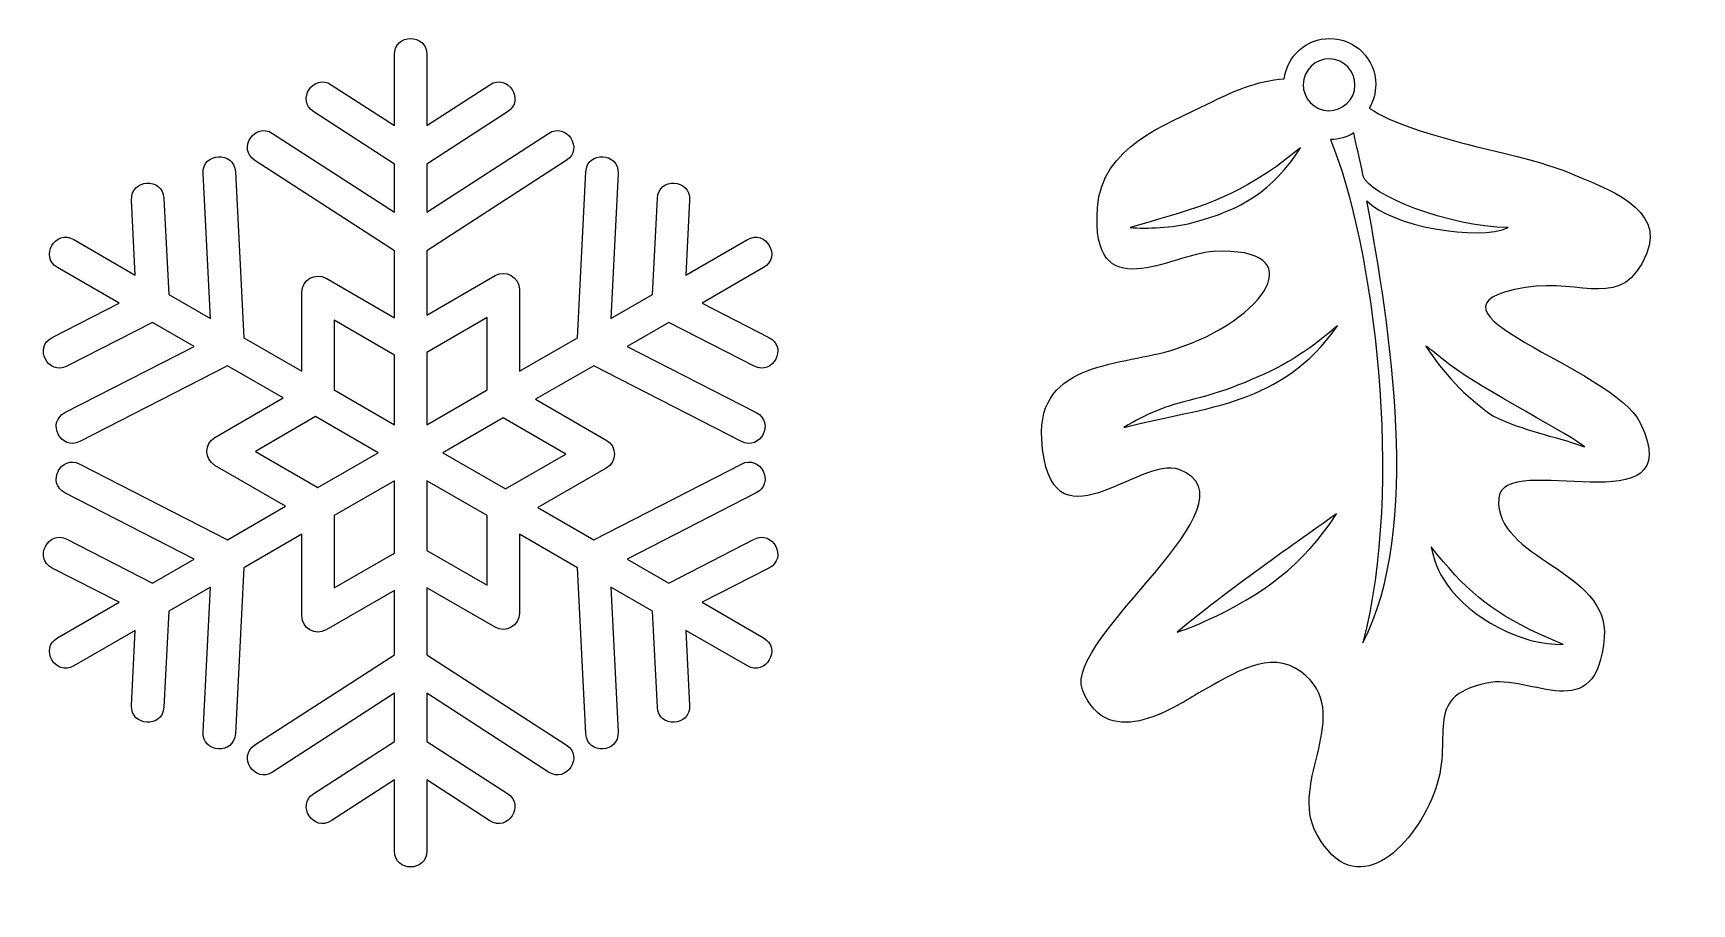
# Model space of a CAD drawing. Header units: centimetres. Extents: x 2 to 128, y -104 to 2.
# Drawn here: x 28.8 to 48.82, y -88.77 to -78.26 of the extents above; entities that cross this region are included whole.
import ezdxf

# ---------------------------------------------------------------- set-up
doc = ezdxf.new("R2010")
doc.units = ezdxf.units.CM
doc.header["$MEASUREMENT"] = 0
doc.layers.add('layer 1', color=7, linetype='Continuous')

msp = doc.modelspace()

# ---------------------------------------------------------------- linework, layer by layer
at = {"layer": 'layer 1', "color": 250}
for points, knots in [([(32.04067, -84.31019), (32.04067, -84.31019), (32.04065, -85.29579), (32.04065, -85.29579), (32.04065, -85.29579), (32.04071, -85.44719), (32.20524, -85.53916), (32.33359, -85.46493), (32.33359, -85.46493), (32.33359, -85.46493), (33.1589, -84.98848), (33.1589, -84.98848), (33.1589, -84.98848), (33.1589, -84.98848), (33.15891, -85.76528), (33.15891, -85.76528), (33.15891, -85.76528), (33.15891, -85.76528), (31.47564, -86.85331), (31.47564, -86.85331), (31.47564, -86.85331), (31.25964, -86.99276), (31.47084, -87.32091), (31.68765, -87.18138), (31.68765, -87.18138), (31.68765, -87.18138), (33.1589, -86.23037), (33.1589, -86.23037), (33.1589, -86.23037), (33.1589, -86.23037), (33.15887, -86.81094), (33.15887, -86.81094), (33.15887, -86.81094), (33.15887, -86.81094), (32.18464, -87.44069), (32.18464, -87.44069), (32.18464, -87.44069), (31.96843, -87.58049), (32.18093, -87.90781), (32.39668, -87.76876), (32.39668, -87.76876), (32.39668, -87.76876), (33.15888, -87.27606), (33.15888, -87.27606), (33.15888, -87.27606), (33.15888, -87.27606), (33.15889, -88.13372), (33.15889, -88.13372), (33.15889, -88.13372), (33.15888, -88.39055), (33.54949, -88.39048), (33.54949, -88.13373), (33.54949, -88.13373), (33.54949, -88.13373), (33.54951, -87.27604), (33.54951, -87.27604), (33.54951, -87.27604), (33.54951, -87.27604), (34.31168, -87.76876), (34.31168, -87.76876), (34.31168, -87.76876), (34.52858, -87.90845), (34.73966, -87.58001), (34.52372, -87.44071), (34.52372, -87.44071), (34.52372, -87.44071), (33.5495, -86.81095), (33.5495, -86.81095), (33.5495, -86.81095), (33.5495, -86.81095), (33.54949, -86.23038), (33.54949, -86.23038), (33.54949, -86.23038), (33.54949, -86.23038), (35.02057, -87.18138), (35.02057, -87.18138), (35.02057, -87.18138), (35.23744, -87.32107), (35.44861, -86.99266), (35.23271, -86.85331), (35.23271, -86.85331), (35.23271, -86.85331), (33.54952, -85.76521), (33.54952, -85.76521), (33.54952, -85.76521), (33.54952, -85.76521), (33.54948, -84.95577), (33.54948, -84.95577), (33.54948, -84.95577), (33.54948, -84.95577), (34.37471, -85.43221), (34.37471, -85.43221), (34.37471, -85.43221), (34.50385, -85.50695), (34.66765, -85.41312), (34.66764, -85.26308), (34.66764, -85.26308), (34.66764, -85.26308), (34.66767, -84.31013), (34.66767, -84.31013), (34.66767, -84.31013), (34.66767, -84.31013), (35.3687, -84.71491), (35.3687, -84.71491), (35.3687, -84.71491), (35.3687, -84.71491), (35.46933, -86.71669), (35.46933, -86.71669), (35.46933, -86.71669), (35.48245, -86.97781), (35.87216, -86.9531), (35.85943, -86.6971), (35.85943, -86.6971), (35.85943, -86.6971), (35.77149, -84.94748), (35.77149, -84.94748), (35.77149, -84.94748), (35.77149, -84.94748), (36.2743, -85.23777), (36.2743, -85.23777), (36.2743, -85.23777), (36.2743, -85.23777), (36.33257, -86.39639), (36.33257, -86.39639), (36.33257, -86.39639), (36.3456, -86.65724), (36.73526, -86.63299), (36.7227, -86.37675), (36.7227, -86.37675), (36.7227, -86.37675), (36.67709, -85.47034), (36.67709, -85.47034), (36.67709, -85.47034), (36.67709, -85.47034), (37.41985, -85.89911), (37.41985, -85.89911), (37.41985, -85.89911), (37.64125, -86.0275), (37.83857, -85.68984), (37.61512, -85.56093), (37.61512, -85.56093), (37.61512, -85.56093), (36.87239, -85.13205), (36.87239, -85.13205), (36.87239, -85.13205), (36.87239, -85.13205), (37.68012, -84.71832), (37.68012, -84.71832), (37.68012, -84.71832), (37.90943, -84.60089), (37.73015, -84.25349), (37.50204, -84.37069), (37.50204, -84.37069), (37.50204, -84.37069), (36.46963, -84.89949), (36.46963, -84.89949), (36.46963, -84.89949), (36.46963, -84.89949), (35.96682, -84.6092), (35.96682, -84.6092), (35.96682, -84.6092), (35.96682, -84.6092), (37.52596, -83.81063), (37.52596, -83.81063), (37.52596, -83.81063), (37.75539, -83.69316), (37.57569, -83.34566), (37.34794, -83.463), (37.34794, -83.463), (37.34794, -83.463), (35.564, -84.37663), (35.564, -84.37663), (35.564, -84.37663), (35.564, -84.37663), (34.89125, -83.98826), (34.89125, -83.98826), (34.89125, -83.98826), (34.89125, -83.98826), (35.71653, -83.5118), (35.71653, -83.5118), (35.71653, -83.5118), (35.8463, -83.43675), (35.84632, -83.24855), (35.71649, -83.17356), (35.71649, -83.17356), (35.71649, -83.17356), (34.86294, -82.68074), (34.86294, -82.68074), (34.86294, -82.68074), (34.86294, -82.68074), (35.56399, -82.27601), (35.56399, -82.27601), (35.56399, -82.27601), (35.56399, -82.27601), (37.34794, -83.18967), (37.34794, -83.18967), (37.34794, -83.18967), (37.57603, -83.30681), (37.7552, -82.95948), (37.52594, -82.84204), (37.52594, -82.84204), (37.52594, -82.84204), (35.96684, -82.04347), (35.96684, -82.04347), (35.96684, -82.04347), (35.96684, -82.04347), (36.46961, -81.75315), (36.46961, -81.75315), (36.46961, -81.75315), (36.46961, -81.75315), (37.50209, -82.28198), (37.50209, -82.28198), (37.50209, -82.28198), (37.73039, -82.39903), (37.90933, -82.05176), (37.68012, -81.93435), (37.68012, -81.93435), (37.68012, -81.93435), (36.8724, -81.5206), (36.8724, -81.5206), (36.8724, -81.5206), (36.8724, -81.5206), (37.61514, -81.09176), (37.61514, -81.09176), (37.61514, -81.09176), (37.83839, -80.96299), (37.64166, -80.62548), (37.41981, -80.75352), (37.41981, -80.75352), (37.41981, -80.75352), (36.67711, -81.18231), (36.67711, -81.18231), (36.67711, -81.18231), (36.67711, -81.18231), (36.72271, -80.27592), (36.72271, -80.27592), (36.72271, -80.27592), (36.73535, -80.02066), (36.34562, -79.99667), (36.33256, -80.2563), (36.33256, -80.2563), (36.33256, -80.2563), (36.27429, -81.41488), (36.27429, -81.41488), (36.27429, -81.41488), (36.27429, -81.41488), (35.77149, -81.70517), (35.77149, -81.70517), (35.77149, -81.70517), (35.77149, -81.70517), (35.85946, -79.95562), (35.85946, -79.95562), (35.85946, -79.95562), (35.87201, -79.69954), (35.48215, -79.67735), (35.46934, -79.93595), (35.46934, -79.93595), (35.46934, -79.93595), (35.3687, -81.93774), (35.3687, -81.93774), (35.3687, -81.93774), (35.3687, -81.93774), (34.6677, -82.34251), (34.6677, -82.34251), (34.6677, -82.34251), (34.6677, -82.34251), (34.66767, -81.35687), (34.66767, -81.35687), (34.66767, -81.35687), (34.66768, -81.20689), (34.50382, -81.11301), (34.37472, -81.18776), (34.37472, -81.18776), (34.37472, -81.18776), (33.5495, -81.66414), (33.5495, -81.66414), (33.5495, -81.66414), (33.5495, -81.66414), (33.54951, -80.88742), (33.54951, -80.88742), (33.54951, -80.88742), (33.54951, -80.88742), (35.23273, -79.79936), (35.23273, -79.79936), (35.23273, -79.79936), (35.44893, -79.65961), (35.23622, -79.33219), (35.02058, -79.4713), (35.02058, -79.4713), (35.02058, -79.4713), (33.54951, -80.42228), (33.54951, -80.42228), (33.54951, -80.42228), (33.54951, -80.42228), (33.54951, -79.8417), (33.54951, -79.8417), (33.54951, -79.8417), (33.54951, -79.8417), (34.52373, -79.21198), (34.52373, -79.21198), (34.52373, -79.21198), (34.74017, -79.07217), (34.52704, -78.74467), (34.31167, -78.88393), (34.31167, -78.88393), (34.31167, -78.88393), (33.5495, -79.37656), (33.5495, -79.37656), (33.5495, -79.37656), (33.5495, -79.37656), (33.54949, -78.51889), (33.54949, -78.51889), (33.54949, -78.51889), (33.54951, -78.26223), (33.1589, -78.26202), (33.15888, -78.51897), (33.15888, -78.51897), (33.15888, -78.51897), (33.1589, -79.37658), (33.1589, -79.37658), (33.1589, -79.37658), (33.1589, -79.37658), (32.39666, -78.88393), (32.39666, -78.88393), (32.39666, -78.88393), (32.18126, -78.74469), (31.96832, -79.07202), (32.18462, -79.21199), (32.18462, -79.21199), (32.18462, -79.21199), (33.15891, -79.84169), (33.15891, -79.84169), (33.15891, -79.84169), (33.15891, -79.84169), (33.15888, -80.42229), (33.15888, -80.42229), (33.15888, -80.42229), (33.15888, -80.42229), (31.68765, -79.47133), (31.68765, -79.47133), (31.68765, -79.47133), (31.47288, -79.33239), (31.25834, -79.65888), (31.47564, -79.79936), (31.47564, -79.79936), (31.47564, -79.79936), (33.15892, -80.88741), (33.15892, -80.88741), (33.15892, -80.88741), (33.15892, -80.88741), (33.1589, -81.69687), (33.1589, -81.69687), (33.1589, -81.69687), (33.1589, -81.69687), (32.33361, -81.2204), (32.33361, -81.2204), (32.33361, -81.2204), (32.20434, -81.14584), (32.04067, -81.23952), (32.04064, -81.38961), (32.04064, -81.38961), (32.04064, -81.38961), (32.04066, -82.34245), (32.04066, -82.34245), (32.04066, -82.34245), (32.04066, -82.34245), (31.33965, -81.93775), (31.33965, -81.93775), (31.33965, -81.93775), (31.33965, -81.93775), (31.23899, -79.93595), (31.23899, -79.93595), (31.23899, -79.93595), (31.22597, -79.67676), (30.8358, -79.70018), (30.84888, -79.95562), (30.84888, -79.95562), (30.84888, -79.95562), (30.93679, -81.70518), (30.93679, -81.70518), (30.93679, -81.70518), (30.93679, -81.70518), (30.43405, -81.41487), (30.43405, -81.41487), (30.43405, -81.41487), (30.43405, -81.41487), (30.37578, -80.25628), (30.37578, -80.25628), (30.37578, -80.25628), (30.36272, -79.99439), (29.97273, -80.02056), (29.9857, -80.2759), (29.9857, -80.2759), (29.9857, -80.2759), (30.03128, -81.1823), (30.03128, -81.1823), (30.03128, -81.1823), (30.03128, -81.1823), (29.2885, -80.7535), (29.2885, -80.7535), (29.2885, -80.7535), (29.0674, -80.62551), (28.86923, -80.96251), (29.09317, -81.09176), (29.09317, -81.09176), (29.09317, -81.09176), (29.83595, -81.52059), (29.83595, -81.52059), (29.83595, -81.52059), (29.83595, -81.52059), (29.02823, -81.93431), (29.02823, -81.93431), (29.02823, -81.93431), (28.79856, -82.05191), (28.97814, -82.39894), (29.20625, -82.28197), (29.20625, -82.28197), (29.20625, -82.28197), (30.23875, -81.75315), (30.23875, -81.75315), (30.23875, -81.75315), (30.23875, -81.75315), (30.74152, -82.04347), (30.74152, -82.04347), (30.74152, -82.04347), (30.74152, -82.04347), (29.18235, -82.84203), (29.18235, -82.84203), (29.18235, -82.84203), (28.95329, -82.95955), (29.13206, -83.30669), (29.36043, -83.18967), (29.36043, -83.18967), (29.36043, -83.18967), (31.14433, -82.27595), (31.14433, -82.27595), (31.14433, -82.27595), (31.14433, -82.27595), (31.81709, -82.66438), (31.81709, -82.66438), (31.81709, -82.66438), (31.81709, -82.66438), (30.99181, -83.14084), (30.99181, -83.14084), (30.99181, -83.14084), (30.86203, -83.21583), (30.86194, -83.40413), (30.99177, -83.47913), (30.99177, -83.47913), (30.99177, -83.47913), (31.84538, -83.9719), (31.84538, -83.9719), (31.84538, -83.9719), (31.84538, -83.9719), (31.14434, -84.37671), (31.14434, -84.37671), (31.14434, -84.37671), (31.14434, -84.37671), (29.36046, -83.463), (29.36046, -83.463), (29.36046, -83.463), (29.13252, -83.34559), (28.95302, -83.69325), (29.18237, -83.81062), (29.18237, -83.81062), (29.18237, -83.81062), (30.74151, -84.6092), (30.74151, -84.6092), (30.74151, -84.6092), (30.74151, -84.6092), (30.23873, -84.89952), (30.23873, -84.89952), (30.23873, -84.89952), (30.23873, -84.89952), (29.20625, -84.37068), (29.20625, -84.37068), (29.20625, -84.37068), (28.97887, -84.25362), (28.79819, -84.60035), (29.02819, -84.71831), (29.02819, -84.71831), (29.02819, -84.71831), (29.83597, -85.13207), (29.83597, -85.13207), (29.83597, -85.13207), (29.83597, -85.13207), (29.09317, -85.5609), (29.09317, -85.5609), (29.09317, -85.5609), (28.86934, -85.69001), (29.0672, -86.02718), (29.28845, -85.89913), (29.28845, -85.89913), (29.28845, -85.89913), (30.03127, -85.47031), (30.03127, -85.47031), (30.03127, -85.47031), (30.03127, -85.47031), (29.98569, -86.37675), (29.98569, -86.37675), (29.98569, -86.37675), (29.97273, -86.63258), (30.3626, -86.65759), (30.37578, -86.39636), (30.37578, -86.39636), (30.37578, -86.39636), (30.43403, -85.23776), (30.43403, -85.23776), (30.43403, -85.23776), (30.43403, -85.23776), (30.93681, -84.94747), (30.93681, -84.94747), (30.93681, -84.94747), (30.93681, -84.94747), (30.84888, -86.69708), (30.84888, -86.69708), (30.84888, -86.69708), (30.83579, -86.95281), (31.22581, -86.97803), (31.23895, -86.71668), (31.23895, -86.71668), (31.23895, -86.71668), (31.33965, -84.71489), (31.33965, -84.71489), (31.33965, -84.71489), (31.33965, -84.71489), (32.04067, -84.31019), (32.04067, -84.31019)], [0, 0, 0, 0, 0.0075188, 0.0075188, 0.0075188, 0.0075188, 0.01503759, 0.01503759, 0.01503759, 0.01503759, 0.02255639, 0.02255639, 0.02255639, 0.02255639, 0.03007519, 0.03007519, 0.03007519, 0.03007519, 0.03759398, 0.03759398, 0.03759398, 0.03759398, 0.04511278, 0.04511278, 0.04511278, 0.04511278, 0.05263158, 0.05263158, 0.05263158, 0.05263158, 0.06015038, 0.06015038, 0.06015038, 0.06015038, 0.06766917, 0.06766917, 0.06766917, 0.06766917, 0.07518797, 0.07518797, 0.07518797, 0.07518797, 0.08270677, 0.08270677, 0.08270677, 0.08270677, 0.09022556, 0.09022556, 0.09022556, 0.09022556, 0.09774436, 0.09774436, 0.09774436, 0.09774436, 0.10526316, 0.10526316, 0.10526316, 0.10526316, 0.11278195, 0.11278195, 0.11278195, 0.11278195, 0.12030075, 0.12030075, 0.12030075, 0.12030075, 0.12781955, 0.12781955, 0.12781955, 0.12781955, 0.13533835, 0.13533835, 0.13533835, 0.13533835, 0.14285714, 0.14285714, 0.14285714, 0.14285714, 0.15037594, 0.15037594, 0.15037594, 0.15037594, 0.15789474, 0.15789474, 0.15789474, 0.15789474, 0.16541353, 0.16541353, 0.16541353, 0.16541353, 0.17293233, 0.17293233, 0.17293233, 0.17293233, 0.18045113, 0.18045113, 0.18045113, 0.18045113, 0.18796992, 0.18796992, 0.18796992, 0.18796992, 0.19548872, 0.19548872, 0.19548872, 0.19548872, 0.20300752, 0.20300752, 0.20300752, 0.20300752, 0.21052632, 0.21052632, 0.21052632, 0.21052632, 0.21804511, 0.21804511, 0.21804511, 0.21804511, 0.22556391, 0.22556391, 0.22556391, 0.22556391, 0.23308271, 0.23308271, 0.23308271, 0.23308271, 0.2406015, 0.2406015, 0.2406015, 0.2406015, 0.2481203, 0.2481203, 0.2481203, 0.2481203, 0.2556391, 0.2556391, 0.2556391, 0.2556391, 0.26315789, 0.26315789, 0.26315789, 0.26315789, 0.27067669, 0.27067669, 0.27067669, 0.27067669, 0.27819549, 0.27819549, 0.27819549, 0.27819549, 0.28571429, 0.28571429, 0.28571429, 0.28571429, 0.29323308, 0.29323308, 0.29323308, 0.29323308, 0.30075188, 0.30075188, 0.30075188, 0.30075188, 0.30827068, 0.30827068, 0.30827068, 0.30827068, 0.31578947, 0.31578947, 0.31578947, 0.31578947, 0.32330827, 0.32330827, 0.32330827, 0.32330827, 0.33082707, 0.33082707, 0.33082707, 0.33082707, 0.33834586, 0.33834586, 0.33834586, 0.33834586, 0.34586466, 0.34586466, 0.34586466, 0.34586466, 0.35338346, 0.35338346, 0.35338346, 0.35338346, 0.36090226, 0.36090226, 0.36090226, 0.36090226, 0.36842105, 0.36842105, 0.36842105, 0.36842105, 0.37593985, 0.37593985, 0.37593985, 0.37593985, 0.38345865, 0.38345865, 0.38345865, 0.38345865, 0.39097744, 0.39097744, 0.39097744, 0.39097744, 0.39849624, 0.39849624, 0.39849624, 0.39849624, 0.40601504, 0.40601504, 0.40601504, 0.40601504, 0.41353383, 0.41353383, 0.41353383, 0.41353383, 0.42105263, 0.42105263, 0.42105263, 0.42105263, 0.42857143, 0.42857143, 0.42857143, 0.42857143, 0.43609023, 0.43609023, 0.43609023, 0.43609023, 0.44360902, 0.44360902, 0.44360902, 0.44360902, 0.45112782, 0.45112782, 0.45112782, 0.45112782, 0.45864662, 0.45864662, 0.45864662, 0.45864662, 0.46616541, 0.46616541, 0.46616541, 0.46616541, 0.47368421, 0.47368421, 0.47368421, 0.47368421, 0.48120301, 0.48120301, 0.48120301, 0.48120301, 0.4887218, 0.4887218, 0.4887218, 0.4887218, 0.4962406, 0.4962406, 0.4962406, 0.4962406, 0.5037594, 0.5037594, 0.5037594, 0.5037594, 0.5112782, 0.5112782, 0.5112782, 0.5112782, 0.51879699, 0.51879699, 0.51879699, 0.51879699, 0.52631579, 0.52631579, 0.52631579, 0.52631579, 0.53383459, 0.53383459, 0.53383459, 0.53383459, 0.54135338, 0.54135338, 0.54135338, 0.54135338, 0.54887218, 0.54887218, 0.54887218, 0.54887218, 0.55639098, 0.55639098, 0.55639098, 0.55639098, 0.56390977, 0.56390977, 0.56390977, 0.56390977, 0.57142857, 0.57142857, 0.57142857, 0.57142857, 0.57894737, 0.57894737, 0.57894737, 0.57894737, 0.58646617, 0.58646617, 0.58646617, 0.58646617, 0.59398496, 0.59398496, 0.59398496, 0.59398496, 0.60150376, 0.60150376, 0.60150376, 0.60150376, 0.60902256, 0.60902256, 0.60902256, 0.60902256, 0.61654135, 0.61654135, 0.61654135, 0.61654135, 0.62406015, 0.62406015, 0.62406015, 0.62406015, 0.63157895, 0.63157895, 0.63157895, 0.63157895, 0.63909774, 0.63909774, 0.63909774, 0.63909774, 0.64661654, 0.64661654, 0.64661654, 0.64661654, 0.65413534, 0.65413534, 0.65413534, 0.65413534, 0.66165414, 0.66165414, 0.66165414, 0.66165414, 0.66917293, 0.66917293, 0.66917293, 0.66917293, 0.67669173, 0.67669173, 0.67669173, 0.67669173, 0.68421053, 0.68421053, 0.68421053, 0.68421053, 0.69172932, 0.69172932, 0.69172932, 0.69172932, 0.69924812, 0.69924812, 0.69924812, 0.69924812, 0.70676692, 0.70676692, 0.70676692, 0.70676692, 0.71428571, 0.71428571, 0.71428571, 0.71428571, 0.72180451, 0.72180451, 0.72180451, 0.72180451, 0.72932331, 0.72932331, 0.72932331, 0.72932331, 0.73684211, 0.73684211, 0.73684211, 0.73684211, 0.7443609, 0.7443609, 0.7443609, 0.7443609, 0.7518797, 0.7518797, 0.7518797, 0.7518797, 0.7593985, 0.7593985, 0.7593985, 0.7593985, 0.76691729, 0.76691729, 0.76691729, 0.76691729, 0.77443609, 0.77443609, 0.77443609, 0.77443609, 0.78195489, 0.78195489, 0.78195489, 0.78195489, 0.78947368, 0.78947368, 0.78947368, 0.78947368, 0.79699248, 0.79699248, 0.79699248, 0.79699248, 0.80451128, 0.80451128, 0.80451128, 0.80451128, 0.81203008, 0.81203008, 0.81203008, 0.81203008, 0.81954887, 0.81954887, 0.81954887, 0.81954887, 0.82706767, 0.82706767, 0.82706767, 0.82706767, 0.83458647, 0.83458647, 0.83458647, 0.83458647, 0.84210526, 0.84210526, 0.84210526, 0.84210526, 0.84962406, 0.84962406, 0.84962406, 0.84962406, 0.85714286, 0.85714286, 0.85714286, 0.85714286, 0.86466165, 0.86466165, 0.86466165, 0.86466165, 0.87218045, 0.87218045, 0.87218045, 0.87218045, 0.87969925, 0.87969925, 0.87969925, 0.87969925, 0.88721805, 0.88721805, 0.88721805, 0.88721805, 0.89473684, 0.89473684, 0.89473684, 0.89473684, 0.90225564, 0.90225564, 0.90225564, 0.90225564, 0.90977444, 0.90977444, 0.90977444, 0.90977444, 0.91729323, 0.91729323, 0.91729323, 0.91729323, 0.92481203, 0.92481203, 0.92481203, 0.92481203, 0.93233083, 0.93233083, 0.93233083, 0.93233083, 0.93984962, 0.93984962, 0.93984962, 0.93984962, 0.94736842, 0.94736842, 0.94736842, 0.94736842, 0.95488722, 0.95488722, 0.95488722, 0.95488722, 0.96240602, 0.96240602, 0.96240602, 0.96240602, 0.96992481, 0.96992481, 0.96992481, 0.96992481, 0.97744361, 0.97744361, 0.97744361, 0.97744361, 0.98496241, 0.98496241, 0.98496241, 0.98496241, 1, 1, 1, 1]), ([(42.63257, -83.52941), (43.64572, -83.91843), (41.22902, -85.5665), (41.4643, -86.18666), (41.4643, -86.18666), (41.76766, -86.98616), (42.6674, -86.33753), (42.87007, -86.22558), (42.87007, -86.22558), (43.2915, -85.99283), (43.72329, -85.68822), (44.1024, -85.9714), (44.1024, -85.9714), (44.77131, -86.4716), (43.93826, -87.28967), (44.29255, -87.93126), (44.29255, -87.93126), (44.75593, -88.77138), (45.44035, -88.10863), (45.70276, -87.45142), (45.70276, -87.45142), (45.97996, -86.75825), (45.52691, -86.28452), (46.3439, -86.10688), (46.3439, -86.10688), (46.88403, -85.98906), (47.66891, -86.66447), (47.76316, -85.55468), (47.76316, -85.55468), (47.83188, -84.74332), (46.43121, -84.61088), (46.48878, -83.8786), (46.48878, -83.8786), (46.53626, -83.27296), (48.81983, -84.26465), (48.19731, -82.9654), (48.19731, -82.9654), (47.87776, -82.29835), (45.26689, -81.58762), (46.81334, -81.33211), (46.81334, -81.33211), (47.50968, -81.21717), (47.97868, -81.62821), (48.27209, -80.92642), (48.27209, -80.92642), (48.50236, -80.37557), (47.80231, -80.14165), (47.3152, -79.93741), (47.3152, -79.93741), (46.76278, -79.7058), (45.49245, -79.54423), (44.9254, -79.16592), (44.9254, -79.16592), (44.97558, -79.08257), (45.0044, -78.98495), (45.0044, -78.88058), (45.0044, -78.88058), (45.0044, -78.57446), (44.75628, -78.32632), (44.45014, -78.32632), (44.45014, -78.32632), (44.1665, -78.32632), (43.93262, -78.53941), (43.89986, -78.81425), (43.89986, -78.81425), (43.57966, -78.82827), (43.24794, -78.97857), (42.97794, -79.115), (42.97794, -79.115), (42.4616, -79.37528), (41.69734, -79.62848), (41.64525, -80.36578), (41.64525, -80.36578), (41.55611, -81.60875), (42.53747, -80.92608), (43.0465, -80.89833), (43.0465, -80.89833), (44.25847, -80.83227), (43.6808, -81.72193), (42.57952, -82.07682), (42.57952, -82.07682), (41.9563, -82.2777), (40.9144, -82.2116), (40.97245, -83.16202), (40.97245, -83.16202), (41.05822, -84.58285), (42.15555, -83.34665), (42.63257, -83.52941)], [0, 0, 0, 0, 0.04347826, 0.04347826, 0.04347826, 0.04347826, 0.08695652, 0.08695652, 0.08695652, 0.08695652, 0.13043478, 0.13043478, 0.13043478, 0.13043478, 0.17391304, 0.17391304, 0.17391304, 0.17391304, 0.2173913, 0.2173913, 0.2173913, 0.2173913, 0.26086957, 0.26086957, 0.26086957, 0.26086957, 0.30434783, 0.30434783, 0.30434783, 0.30434783, 0.34782609, 0.34782609, 0.34782609, 0.34782609, 0.39130435, 0.39130435, 0.39130435, 0.39130435, 0.43478261, 0.43478261, 0.43478261, 0.43478261, 0.47826087, 0.47826087, 0.47826087, 0.47826087, 0.52173913, 0.52173913, 0.52173913, 0.52173913, 0.56521739, 0.56521739, 0.56521739, 0.56521739, 0.60869565, 0.60869565, 0.60869565, 0.60869565, 0.65217391, 0.65217391, 0.65217391, 0.65217391, 0.69565217, 0.69565217, 0.69565217, 0.69565217, 0.73913043, 0.73913043, 0.73913043, 0.73913043, 0.7826087, 0.7826087, 0.7826087, 0.7826087, 0.82608696, 0.82608696, 0.82608696, 0.82608696, 0.86956522, 0.86956522, 0.86956522, 0.86956522, 0.91304348, 0.91304348, 0.91304348, 0.91304348, 1, 1, 1, 1]), ([(44.74633, -78.95293), (44.70888, -79.12137), (44.54196, -79.22755), (44.37355, -79.19011), (44.37355, -79.19011), (44.20509, -79.15266), (44.0989, -78.98575), (44.13635, -78.8173), (44.13635, -78.8173), (44.17381, -78.64888), (44.34072, -78.54268), (44.50916, -78.58015), (44.50916, -78.58015), (44.6776, -78.61758), (44.78375, -78.78451), (44.74633, -78.95293)], [0, 0, 0, 0, 0.2, 0.2, 0.2, 0.2, 0.4, 0.4, 0.4, 0.4, 0.6, 0.6, 0.6, 0.6, 1, 1, 1, 1]), ([(44.84704, -85.62291), (45.35033, -83.71902), (44.9802, -80.83437), (44.45961, -79.54722), (44.45961, -79.54722), (44.56201, -79.54551), (44.65764, -79.51605), (44.7393, -79.46601), (44.7393, -79.46601), (44.76948, -79.6405), (44.80944, -79.74253), (44.85361, -79.98642), (44.85361, -79.98642), (44.90976, -80.20843), (45.8789, -80.59772), (46.60301, -80.6082), (46.60301, -80.6082), (46.25095, -80.77491), (45.17808, -80.59172), (44.89819, -80.28633), (44.89819, -80.28633), (45.17588, -81.82415), (45.56925, -84.23761), (44.84704, -85.62291)], [0, 0, 0, 0, 0.14285714, 0.14285714, 0.14285714, 0.14285714, 0.28571429, 0.28571429, 0.28571429, 0.28571429, 0.42857143, 0.42857143, 0.42857143, 0.42857143, 0.57142857, 0.57142857, 0.57142857, 0.57142857, 0.71428571, 0.71428571, 0.71428571, 0.71428571, 1, 1, 1, 1]), ([(42.78494, -80.55067), (42.55826, -80.61082), (42.23994, -80.6245), (42.03881, -80.60843), (42.03881, -80.60843), (42.75542, -80.39357), (43.14596, -80.32512), (43.80682, -79.87087), (43.80682, -79.87087), (43.80682, -79.87087), (44.09649, -79.64652), (44.09649, -79.64652), (44.09649, -79.64652), (43.7532, -80.17465), (43.38856, -80.39047), (42.78494, -80.55067)], [0, 0, 0, 0, 0.2, 0.2, 0.2, 0.2, 0.4, 0.4, 0.4, 0.4, 0.6, 0.6, 0.6, 0.6, 1, 1, 1, 1]), ([(33.15889, -82.98805), (33.15889, -82.98805), (32.43126, -82.56799), (32.43126, -82.56799), (32.43126, -82.56799), (32.43126, -82.56799), (32.43123, -81.72785), (32.43123, -81.72785), (32.43123, -81.72785), (32.43123, -81.72785), (33.15889, -82.14789), (33.15889, -82.14789), (33.15889, -82.14789), (33.15889, -82.14789), (33.15889, -82.98805), (33.15889, -82.98805)], [0, 0, 0, 0, 0.2, 0.2, 0.2, 0.2, 0.4, 0.4, 0.4, 0.4, 0.6, 0.6, 0.6, 0.6, 1, 1, 1, 1]), ([(34.27705, -82.56802), (34.27705, -82.56802), (33.54949, -82.98806), (33.54949, -82.98806), (33.54949, -82.98806), (33.54949, -82.98806), (33.54949, -82.11522), (33.54949, -82.11522), (33.54949, -82.11522), (33.54949, -82.11522), (34.27705, -81.69518), (34.27705, -81.69518), (34.27705, -81.69518), (34.27705, -81.69518), (34.27705, -82.56802), (34.27705, -82.56802)], [0, 0, 0, 0, 0.2, 0.2, 0.2, 0.2, 0.4, 0.4, 0.4, 0.4, 0.6, 0.6, 0.6, 0.6, 1, 1, 1, 1]), ([(41.96425, -83.02221), (42.25124, -82.85126), (42.444, -82.76807), (42.81977, -82.67717), (42.81977, -82.67717), (43.19191, -82.58716), (43.67384, -82.39433), (44.00702, -82.19231), (44.00702, -82.19231), (44.27001, -82.02698), (44.34274, -81.95677), (44.54207, -81.79556), (44.54207, -81.79556), (43.85361, -82.76587), (42.99412, -82.75623), (41.96425, -83.02221)], [0, 0, 0, 0, 0.2, 0.2, 0.2, 0.2, 0.4, 0.4, 0.4, 0.4, 0.6, 0.6, 0.6, 0.6, 1, 1, 1, 1]), ([(46.41604, -82.88017), (46.07739, -82.64283), (45.81188, -82.35576), (45.61076, -82.04088), (45.61076, -82.04088), (45.61076, -82.04088), (45.73115, -82.125), (45.89683, -82.26626), (45.89683, -82.26626), (46.28175, -82.55507), (47.41431, -83.14126), (47.52436, -83.25693), (47.52436, -83.25693), (47.13155, -83.11165), (46.80413, -83.07316), (46.41604, -82.88017)], [0, 0, 0, 0, 0.2, 0.2, 0.2, 0.2, 0.4, 0.4, 0.4, 0.4, 0.6, 0.6, 0.6, 0.6, 1, 1, 1, 1]), ([(32.96362, -83.32634), (32.96362, -83.32634), (32.23599, -83.74644), (32.23599, -83.74644), (32.23599, -83.74644), (32.23599, -83.74644), (31.48007, -83.31001), (31.48007, -83.31001), (31.48007, -83.31001), (31.48007, -83.31001), (32.20767, -82.88989), (32.20767, -82.88989), (32.20767, -82.88989), (32.20767, -82.88989), (32.96362, -83.32634), (32.96362, -83.32634)], [0, 0, 0, 0, 0.2, 0.2, 0.2, 0.2, 0.4, 0.4, 0.4, 0.4, 0.6, 0.6, 0.6, 0.6, 1, 1, 1, 1]), ([(34.5007, -83.76275), (34.5007, -83.76275), (33.74482, -83.3263), (33.74482, -83.3263), (33.74482, -83.3263), (33.74482, -83.3263), (34.47236, -82.9062), (34.47236, -82.9062), (34.47236, -82.9062), (34.47236, -82.9062), (35.2283, -83.34269), (35.2283, -83.34269), (35.2283, -83.34269), (35.2283, -83.34269), (34.5007, -83.76275), (34.5007, -83.76275)], [0, 0, 0, 0, 0.2, 0.2, 0.2, 0.2, 0.4, 0.4, 0.4, 0.4, 0.6, 0.6, 0.6, 0.6, 1, 1, 1, 1]), ([(33.15889, -83.66461), (33.15889, -83.66461), (33.15889, -84.53745), (33.15889, -84.53745), (33.15889, -84.53745), (33.15889, -84.53745), (32.43126, -84.95751), (32.43126, -84.95751), (32.43126, -84.95751), (32.43126, -84.95751), (32.43126, -84.08464), (32.43126, -84.08464), (32.43126, -84.08464), (32.43126, -84.08464), (33.15889, -83.66461), (33.15889, -83.66461)], [0, 0, 0, 0, 0.2, 0.2, 0.2, 0.2, 0.4, 0.4, 0.4, 0.4, 0.6, 0.6, 0.6, 0.6, 1, 1, 1, 1]), ([(33.54949, -84.50469), (33.54949, -84.50469), (33.54951, -83.66462), (33.54951, -83.66462), (33.54951, -83.66462), (33.54951, -83.66462), (34.27706, -84.08465), (34.27706, -84.08465), (34.27706, -84.08465), (34.27706, -84.08465), (34.27706, -84.92481), (34.27706, -84.92481), (34.27706, -84.92481), (34.27706, -84.92481), (33.54949, -84.50469), (33.54949, -84.50469)], [0, 0, 0, 0, 0.2, 0.2, 0.2, 0.2, 0.4, 0.4, 0.4, 0.4, 0.6, 0.6, 0.6, 0.6, 1, 1, 1, 1]), ([(42.60561, -85.49413), (43.07859, -85.09473), (43.98564, -84.4458), (44.52981, -84.06555), (44.52981, -84.06555), (44.12447, -84.68845), (43.64205, -85.03862), (42.95919, -85.35341), (42.95919, -85.35341), (42.75101, -85.44527), (42.60561, -85.49413), (42.60561, -85.49413)], [0, 0, 0, 0, 0.25, 0.25, 0.25, 0.25, 0.5, 0.5, 0.5, 0.5, 1, 1, 1, 1]), ([(45.86376, -84.91452), (45.75295, -84.75432), (45.70289, -84.61967), (45.67426, -84.46072), (45.67426, -84.46072), (46.0727, -84.96806), (46.36164, -85.22508), (46.9713, -85.51167), (46.9713, -85.51167), (46.9713, -85.51167), (47.26643, -85.63947), (47.26643, -85.63947), (47.26643, -85.63947), (46.77175, -85.6586), (46.14463, -85.32057), (45.86376, -84.91452)], [0, 0, 0, 0, 0.2, 0.2, 0.2, 0.2, 0.4, 0.4, 0.4, 0.4, 0.6, 0.6, 0.6, 0.6, 1, 1, 1, 1])]:
    msp.add_open_spline(points, degree=3, knots=knots, dxfattribs=at)

doc.saveas('drawing.dxf')
